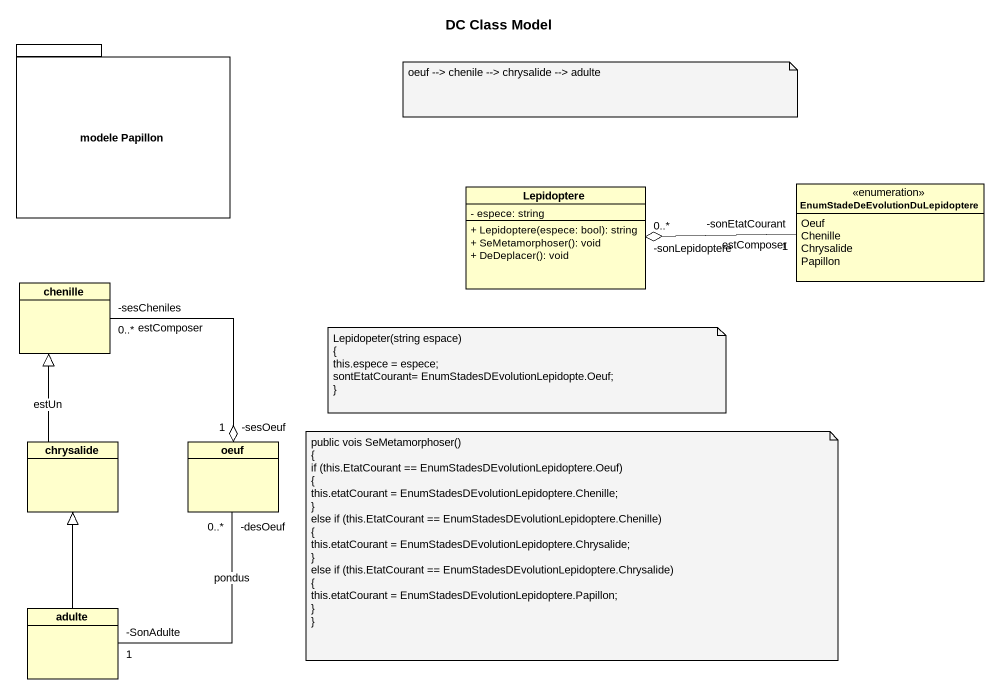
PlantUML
@startuml
title DC Class Model
hide circle
hide empty members
skinparam classAttributeIconSize 0
package "modele Papillon" as modele_Papillon {
}
class Lepidoptere {
  - espece: string
  + Lepidoptere(espece: bool): string
  + SeMetamorphoser(): void
  + DeDeplacer(): void
}
enum "EnumStadeDeEvolutionDuLepidoptere" as EnumStadeDeEvolutionDuLepido {
  Oeuf
  Chenille
  Chrysalide
  Papillon
}
class chenille
class chrysalide
class oeuf
class adulte
EnumStadeDeEvolutionDuLepido "-sonEtatCourant\n1" -left-o "-sonLepidoptere\n0..*" Lepidoptere : estComposer
chenille "-sesCheniles\n0..*" --o "-sesOeuf\n1" oeuf : estComposer
chrysalide -up-|> chenille : estUn
adulte -up-|> chrysalide
adulte "-SonAdulte\n1" -up- "-desOeuf\n0..*" oeuf : pondus
note as N1
  oeuf ~--> chenile ~--> chrysalide ~--> adulte
end note
note as N2
  Lepidopeter(string espace)
  {
  this.espece = espece;
  sontEtatCourant= EnumStadesDEvolutionLepidopte.Oeuf;
  ~}
end note
note as N3
  public vois SeMetamorphoser()
  {
  if (this.EtatCourant == EnumStadesDEvolutionLepidoptere.Oeuf)
  {
  this.etatCourant = EnumStadesDEvolutionLepidoptere.Chenille;
  ~}
  else if (this.EtatCourant == EnumStadesDEvolutionLepidoptere.Chenille)
  {
  this.etatCourant = EnumStadesDEvolutionLepidoptere.Chrysalide;
  ~}
  else if (this.EtatCourant == EnumStadesDEvolutionLepidoptere.Chrysalide)
  {
  this.etatCourant = EnumStadesDEvolutionLepidoptere.Papillon;
  ~}
  ~}
end note
@enduml
